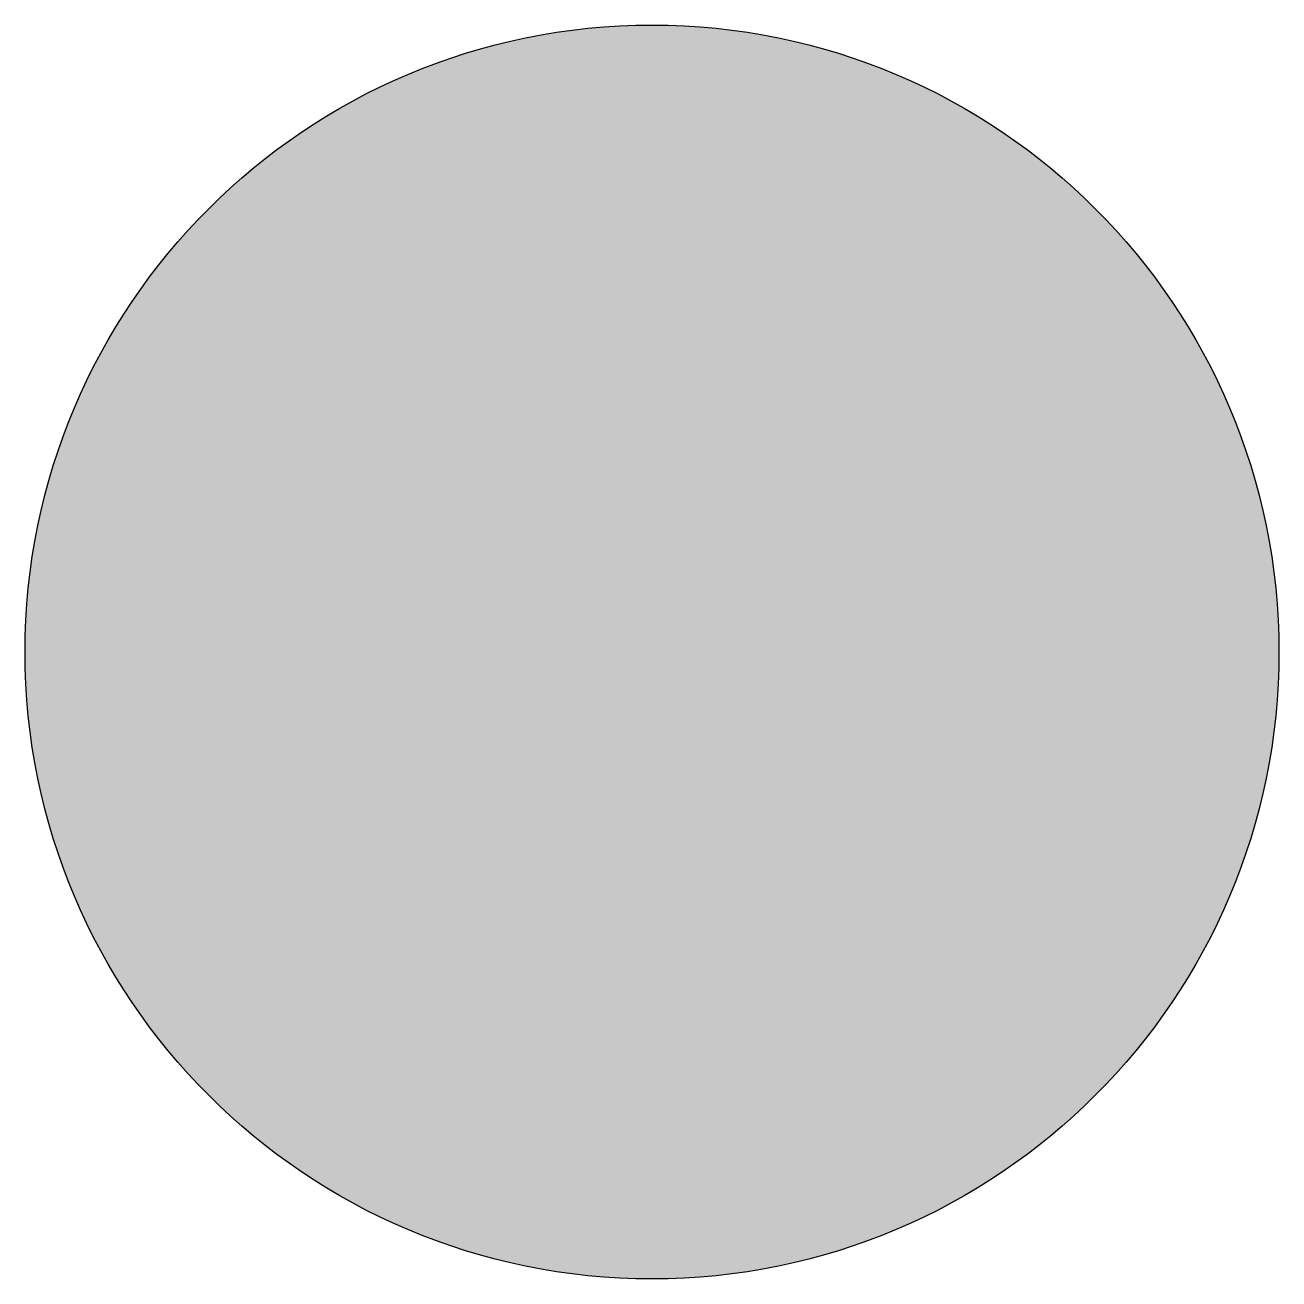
# Model space of a CAD drawing. Header units: millimetres. Extents: x -2.5 to 2.5, y -2.5 to 2.5.
import ezdxf

# ---------------------------------------------------------------- set-up
doc = ezdxf.new("R2010")
doc.units = ezdxf.units.MM

msp = doc.modelspace()

# ---------------------------------------------------------------- hatches: boundary and pattern name
msp.add_hatch(color=20).paths.add_polyline_path([(-2.5, 0, 1), (2.5, 0, 1)])

# ---------------------------------------------------------------- linework, layer by layer
at = {"color": 1}
msp.add_circle((0, 0), 2.5, dxfattribs=at)

doc.saveas('drawing.dxf')
